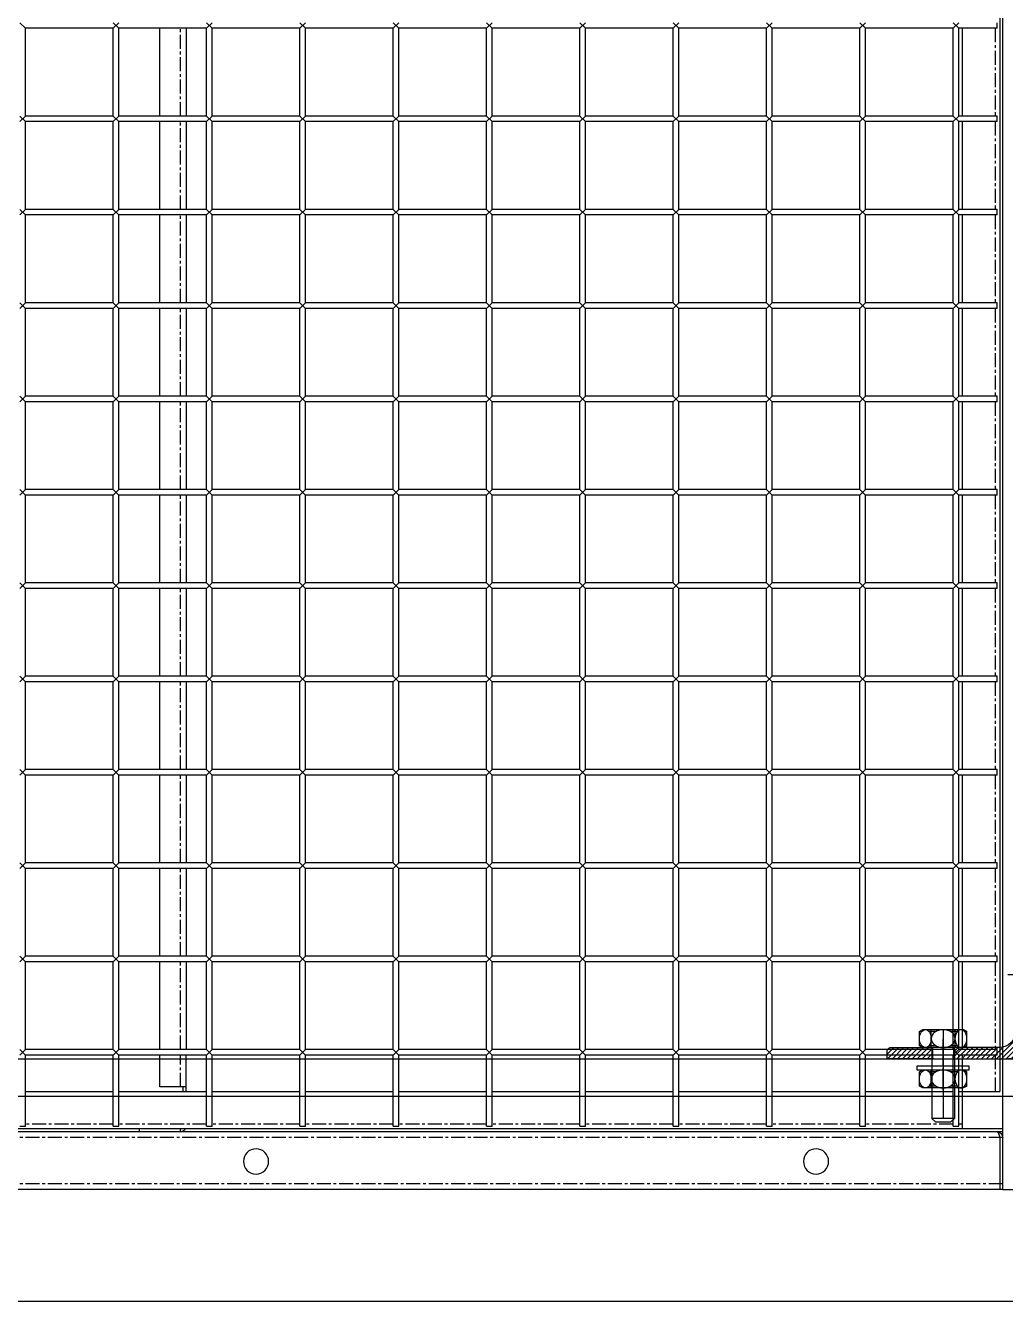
# Model space of a CAD drawing. Header units: millimetres. Extents: x -198529 to 244266, y -64 to 158464.
# Drawn here: x -167732 to -167207, y 106840 to 107524 of the extents above; entities that cross this region are included whole.
import ezdxf

# ---------------------------------------------------------------- set-up
doc = ezdxf.new("R2010")
doc.units = ezdxf.units.MM
doc.linetypes.add('CENTER', pattern=[12, 7.5, -1.5, 1.5, -1.5])
for name, color, linetype in [('0-DCC', 30, 'Continuous'), ('0-DCC-STRUC', 180, 'Continuous'), ('ANGEL STEEL_75x75x3.0', 22, 'Continuous'), ('BOLTS', 3, 'Continuous')]:
    doc.layers.add(name, color=color, linetype=linetype)
pattern_1 = [(45, (70645.0448, 93964.8255), (-1.325825215, 1.325825215), [])]

# ---------------------------------------------------------------- blocks, each defined once
blk = doc.blocks.new('DCC2850x1800(右)')
at = {"color": 0, "linetype": 'Continuous'}
for p, q in [((62966, -74478.48), (62966, -72678.48)), ((62967.5, -72730.88), (62967.5, -74426.08)), ((62969, -73856.48), (62969, -73853.48)), ((62992.5, -73853.48), (62989.5, -73856.48)), ((62992.5, -73856.48), (62989.5, -73853.48)), ((63042.5, -73853.48), (63039.5, -73856.48)), ((63042.5, -73856.48), (63039.5, -73853.48)), ((63092.5, -73853.48), (63089.5, -73856.48)), ((63092.5, -73856.48), (63089.5, -73853.48)), ((63142.5, -73853.48), (63139.5, -73856.48)), ((63142.5, -73856.48), (63139.5, -73853.48)), ((63192.5, -73853.48), (63189.5, -73856.48)), ((63192.5, -73856.48), (63189.5, -73853.48)), ((63242.5, -73853.48), (63239.5, -73856.48)), ((63242.5, -73856.48), (63239.5, -73853.48)), ((63292.5, -73853.48), (63289.5, -73856.48)), ((63292.5, -73856.48), (63289.5, -73853.48)), ((63342.5, -73853.48), (63339.5, -73856.48)), ((63342.5, -73856.48), (63339.5, -73853.48)), ((63392.5, -73853.48), (63389.5, -73856.48)), ((63392.5, -73856.48), (63389.5, -73853.48)), ((63442.5, -73853.48), (63439.5, -73856.48)), ((63442.5, -73856.48), (63439.5, -73853.48)), ((63492.5, -73853.48), (63489.5, -73856.48)), ((62969, -73856.48), (62989.5, -73856.48)), ((62987.5, -73903.48), (62987.5, -73856.48)), ((62989.5, -73903.48), (62989.5, -73856.48)), ((62992.5, -73903.48), (62992.5, -73856.48)), ((62992.5, -73856.48), (63039.5, -73856.48)), ((63039.5, -73903.48), (63039.5, -73856.48)), ((63042.5, -73856.48), (63089.5, -73856.48)), ((63042.5, -73903.48), (63042.5, -73856.48)), ((63089.5, -73903.48), (63089.5, -73856.48)), ((63092.5, -73856.48), (63139.5, -73856.48)), ((63092.5, -73903.48), (63092.5, -73856.48)), ((63139.5, -73903.48), (63139.5, -73856.48)), ((63142.5, -73856.48), (63189.5, -73856.48)), ((63142.5, -73903.48), (63142.5, -73856.48)), ((63189.5, -73903.48), (63189.5, -73856.48)), ((63192.5, -73856.48), (63239.5, -73856.48)), ((63192.5, -73903.48), (63192.5, -73856.48)), ((63239.5, -73903.48), (63239.5, -73856.48)), ((63242.5, -73856.48), (63289.5, -73856.48)), ((63242.5, -73903.48), (63242.5, -73856.48)), ((63289.5, -73903.48), (63289.5, -73856.48)), ((63292.5, -73856.48), (63339.5, -73856.48)), ((63292.5, -73903.48), (63292.5, -73856.48)), ((63339.5, -73903.48), (63339.5, -73856.48)), ((63342.5, -73856.48), (63389.5, -73856.48)), ((63342.5, -73903.48), (63342.5, -73856.48)), ((63389.5, -73903.48), (63389.5, -73856.48)), ((63392.5, -73856.48), (63439.5, -73856.48)), ((63392.5, -73903.48), (63392.5, -73856.48)), ((63403.5, -73856.48), (63403.5, -73903.48)), ((63417.5, -73903.48), (63417.5, -73856.48)), ((63439.5, -73903.48), (63439.5, -73856.48)), ((63442.5, -73856.48), (63489.5, -73856.48)), ((63442.5, -73903.48), (63442.5, -73856.48)), ((63489.5, -73903.48), (63489.5, -73856.48)), ((62969, -73903.48), (62989.5, -73903.48)), ((62969, -73906.48), (62969, -73903.48)), ((62969, -73906.48), (62989.5, -73906.48)), ((62987.5, -73953.48), (62987.5, -73906.48)), ((62992.5, -73903.48), (62989.5, -73906.48)), ((62992.5, -73906.48), (62989.5, -73903.48)), ((62989.5, -73953.48), (62989.5, -73906.48)), ((62992.5, -73903.48), (63039.5, -73903.48)), ((62992.5, -73953.48), (62992.5, -73906.48)), ((62992.5, -73906.48), (63039.5, -73906.48)), ((63042.5, -73903.48), (63039.5, -73906.48)), ((63042.5, -73906.48), (63039.5, -73903.48)), ((63039.5, -73953.48), (63039.5, -73906.48)), ((63042.5, -73903.48), (63089.5, -73903.48)), ((63042.5, -73906.48), (63089.5, -73906.48)), ((63042.5, -73953.48), (63042.5, -73906.48)), ((63092.5, -73903.48), (63089.5, -73906.48)), ((63092.5, -73906.48), (63089.5, -73903.48)), ((63089.5, -73953.48), (63089.5, -73906.48)), ((63092.5, -73903.48), (63139.5, -73903.48)), ((63092.5, -73906.48), (63139.5, -73906.48)), ((63092.5, -73953.48), (63092.5, -73906.48)), ((63142.5, -73903.48), (63139.5, -73906.48)), ((63142.5, -73906.48), (63139.5, -73903.48)), ((63139.5, -73953.48), (63139.5, -73906.48)), ((63142.5, -73903.48), (63189.5, -73903.48)), ((63142.5, -73906.48), (63189.5, -73906.48)), ((63142.5, -73953.48), (63142.5, -73906.48)), ((63192.5, -73903.48), (63189.5, -73906.48)), ((63192.5, -73906.48), (63189.5, -73903.48)), ((63189.5, -73953.48), (63189.5, -73906.48)), ((63192.5, -73903.48), (63239.5, -73903.48)), ((63192.5, -73906.48), (63239.5, -73906.48)), ((63192.5, -73953.48), (63192.5, -73906.48)), ((63242.5, -73903.48), (63239.5, -73906.48)), ((63242.5, -73906.48), (63239.5, -73903.48)), ((63239.5, -73953.48), (63239.5, -73906.48)), ((63242.5, -73903.48), (63289.5, -73903.48)), ((63242.5, -73906.48), (63289.5, -73906.48)), ((63242.5, -73953.48), (63242.5, -73906.48)), ((63292.5, -73903.48), (63289.5, -73906.48)), ((63292.5, -73906.48), (63289.5, -73903.48)), ((63289.5, -73953.48), (63289.5, -73906.48)), ((63292.5, -73903.48), (63339.5, -73903.48)), ((63292.5, -73906.48), (63339.5, -73906.48)), ((63292.5, -73953.48), (63292.5, -73906.48)), ((63342.5, -73903.48), (63339.5, -73906.48)), ((63342.5, -73906.48), (63339.5, -73903.48)), ((63339.5, -73953.48), (63339.5, -73906.48)), ((63342.5, -73903.48), (63389.5, -73903.48)), ((63342.5, -73906.48), (63389.5, -73906.48)), ((63342.5, -73953.48), (63342.5, -73906.48)), ((63392.5, -73903.48), (63389.5, -73906.48)), ((63392.5, -73906.48), (63389.5, -73903.48)), ((63389.5, -73953.48), (63389.5, -73906.48)), ((63392.5, -73903.48), (63439.5, -73903.48)), ((63392.5, -73906.48), (63439.5, -73906.48)), ((63392.5, -73953.48), (63392.5, -73906.48)), ((63403.5, -73906.48), (63403.5, -73953.48)), ((63417.5, -73953.48), (63417.5, -73906.48)), ((63442.5, -73903.48), (63439.5, -73906.48)), ((63442.5, -73906.48), (63439.5, -73903.48)), ((63439.5, -73953.48), (63439.5, -73906.48)), ((63442.5, -73903.48), (63489.5, -73903.48)), ((63442.5, -73906.48), (63489.5, -73906.48)), ((63442.5, -73953.48), (63442.5, -73906.48)), ((63492.5, -73903.48), (63489.5, -73906.48)), ((63492.5, -73906.48), (63489.5, -73903.48)), ((63489.5, -73953.48), (63489.5, -73906.48)), ((62969, -73953.48), (62989.5, -73953.48)), ((62969, -73956.48), (62969, -73953.48)), ((62969, -73956.48), (62989.5, -73956.48)), ((62987.5, -74003.48), (62987.5, -73956.48)), ((62992.5, -73953.48), (62989.5, -73956.48)), ((62992.5, -73956.48), (62989.5, -73953.48)), ((62989.5, -74003.48), (62989.5, -73956.48)), ((62992.5, -73953.48), (63039.5, -73953.48)), ((62992.5, -74003.48), (62992.5, -73956.48)), ((62992.5, -73956.48), (63039.5, -73956.48)), ((63042.5, -73953.48), (63039.5, -73956.48)), ((63042.5, -73956.48), (63039.5, -73953.48)), ((63039.5, -74003.48), (63039.5, -73956.48)), ((63042.5, -73953.48), (63089.5, -73953.48)), ((63042.5, -73956.48), (63089.5, -73956.48)), ((63042.5, -74003.48), (63042.5, -73956.48)), ((63092.5, -73953.48), (63089.5, -73956.48)), ((63092.5, -73956.48), (63089.5, -73953.48)), ((63089.5, -74003.48), (63089.5, -73956.48)), ((63092.5, -73953.48), (63139.5, -73953.48)), ((63092.5, -73956.48), (63139.5, -73956.48)), ((63092.5, -74003.48), (63092.5, -73956.48)), ((63142.5, -73953.48), (63139.5, -73956.48)), ((63142.5, -73956.48), (63139.5, -73953.48)), ((63139.5, -74003.48), (63139.5, -73956.48)), ((63142.5, -73953.48), (63189.5, -73953.48)), ((63142.5, -73956.48), (63189.5, -73956.48)), ((63142.5, -74003.48), (63142.5, -73956.48)), ((63192.5, -73953.48), (63189.5, -73956.48)), ((63192.5, -73956.48), (63189.5, -73953.48)), ((63189.5, -74003.48), (63189.5, -73956.48)), ((63192.5, -73953.48), (63239.5, -73953.48)), ((63192.5, -73956.48), (63239.5, -73956.48)), ((63192.5, -74003.48), (63192.5, -73956.48)), ((63242.5, -73953.48), (63239.5, -73956.48)), ((63242.5, -73956.48), (63239.5, -73953.48)), ((63239.5, -74003.48), (63239.5, -73956.48)), ((63242.5, -73953.48), (63289.5, -73953.48)), ((63242.5, -73956.48), (63289.5, -73956.48)), ((63242.5, -74003.48), (63242.5, -73956.48)), ((63292.5, -73953.48), (63289.5, -73956.48)), ((63292.5, -73956.48), (63289.5, -73953.48)), ((63289.5, -74003.48), (63289.5, -73956.48)), ((63292.5, -73953.48), (63339.5, -73953.48)), ((63292.5, -73956.48), (63339.5, -73956.48)), ((63292.5, -74003.48), (63292.5, -73956.48)), ((63342.5, -73953.48), (63339.5, -73956.48)), ((63342.5, -73956.48), (63339.5, -73953.48)), ((63339.5, -74003.48), (63339.5, -73956.48)), ((63342.5, -73953.48), (63389.5, -73953.48)), ((63342.5, -73956.48), (63389.5, -73956.48)), ((63342.5, -74003.48), (63342.5, -73956.48)), ((63392.5, -73953.48), (63389.5, -73956.48)), ((63392.5, -73956.48), (63389.5, -73953.48)), ((63389.5, -74003.48), (63389.5, -73956.48)), ((63392.5, -73953.48), (63439.5, -73953.48)), ((63392.5, -73956.48), (63439.5, -73956.48)), ((63392.5, -74003.48), (63392.5, -73956.48)), ((63403.5, -73956.48), (63403.5, -74003.48)), ((63417.5, -74003.48), (63417.5, -73956.48)), ((63442.5, -73953.48), (63439.5, -73956.48)), ((63442.5, -73956.48), (63439.5, -73953.48)), ((63439.5, -74003.48), (63439.5, -73956.48)), ((63442.5, -73953.48), (63489.5, -73953.48)), ((63442.5, -73956.48), (63489.5, -73956.48)), ((63442.5, -74003.48), (63442.5, -73956.48)), ((63492.5, -73953.48), (63489.5, -73956.48)), ((63492.5, -73956.48), (63489.5, -73953.48)), ((63489.5, -74003.48), (63489.5, -73956.48)), ((62969, -74003.48), (62989.5, -74003.48)), ((62969, -74006.48), (62969, -74003.48)), ((62992.5, -74003.48), (62989.5, -74006.48)), ((62992.5, -74006.48), (62989.5, -74003.48)), ((62992.5, -74003.48), (63039.5, -74003.48)), ((63042.5, -74003.48), (63039.5, -74006.48)), ((63042.5, -74006.48), (63039.5, -74003.48)), ((63042.5, -74003.48), (63089.5, -74003.48)), ((63092.5, -74003.48), (63089.5, -74006.48)), ((63092.5, -74006.48), (63089.5, -74003.48)), ((63092.5, -74003.48), (63139.5, -74003.48)), ((63142.5, -74003.48), (63139.5, -74006.48)), ((63142.5, -74006.48), (63139.5, -74003.48)), ((63142.5, -74003.48), (63189.5, -74003.48)), ((63192.5, -74003.48), (63189.5, -74006.48)), ((63192.5, -74006.48), (63189.5, -74003.48)), ((63192.5, -74003.48), (63239.5, -74003.48)), ((63242.5, -74003.48), (63239.5, -74006.48)), ((63242.5, -74006.48), (63239.5, -74003.48)), ((63242.5, -74003.48), (63289.5, -74003.48)), ((63292.5, -74003.48), (63289.5, -74006.48)), ((63292.5, -74006.48), (63289.5, -74003.48)), ((63292.5, -74003.48), (63339.5, -74003.48)), ((63342.5, -74003.48), (63339.5, -74006.48)), ((63342.5, -74006.48), (63339.5, -74003.48)), ((63342.5, -74003.48), (63389.5, -74003.48)), ((63392.5, -74003.48), (63389.5, -74006.48)), ((63392.5, -74006.48), (63389.5, -74003.48)), ((63392.5, -74003.48), (63439.5, -74003.48)), ((63442.5, -74003.48), (63439.5, -74006.48)), ((63442.5, -74006.48), (63439.5, -74003.48)), ((63442.5, -74003.48), (63489.5, -74003.48)), ((63492.5, -74003.48), (63489.5, -74006.48)), ((63492.5, -74006.48), (63489.5, -74003.48)), ((62969, -74006.48), (62989.5, -74006.48)), ((62987.5, -74053.48), (62987.5, -74006.48)), ((62989.5, -74053.48), (62989.5, -74006.48)), ((62992.5, -74053.48), (62992.5, -74006.48)), ((62992.5, -74006.48), (63039.5, -74006.48)), ((63039.5, -74053.48), (63039.5, -74006.48)), ((63042.5, -74006.48), (63089.5, -74006.48)), ((63042.5, -74053.48), (63042.5, -74006.48)), ((63089.5, -74053.48), (63089.5, -74006.48)), ((63092.5, -74006.48), (63139.5, -74006.48)), ((63092.5, -74053.48), (63092.5, -74006.48)), ((63139.5, -74053.48), (63139.5, -74006.48)), ((63142.5, -74006.48), (63189.5, -74006.48)), ((63142.5, -74053.48), (63142.5, -74006.48)), ((63189.5, -74053.48), (63189.5, -74006.48)), ((63192.5, -74006.48), (63239.5, -74006.48)), ((63192.5, -74053.48), (63192.5, -74006.48)), ((63239.5, -74053.48), (63239.5, -74006.48)), ((63242.5, -74006.48), (63289.5, -74006.48)), ((63242.5, -74053.48), (63242.5, -74006.48)), ((63289.5, -74053.48), (63289.5, -74006.48)), ((63292.5, -74006.48), (63339.5, -74006.48)), ((63292.5, -74053.48), (63292.5, -74006.48)), ((63339.5, -74053.48), (63339.5, -74006.48)), ((63342.5, -74006.48), (63389.5, -74006.48)), ((63342.5, -74053.48), (63342.5, -74006.48)), ((63389.5, -74053.48), (63389.5, -74006.48)), ((63392.5, -74006.48), (63439.5, -74006.48)), ((63392.5, -74053.48), (63392.5, -74006.48)), ((63403.5, -74006.48), (63403.5, -74053.48)), ((63417.5, -74053.48), (63417.5, -74006.48)), ((63439.5, -74053.48), (63439.5, -74006.48)), ((63442.5, -74006.48), (63489.5, -74006.48)), ((63442.5, -74053.48), (63442.5, -74006.48)), ((63489.5, -74053.48), (63489.5, -74006.48)), ((62969, -74053.48), (62989.5, -74053.48)), ((62969, -74056.48), (62969, -74053.48)), ((62969, -74056.48), (62989.5, -74056.48)), ((62987.5, -74103.48), (62987.5, -74056.48)), ((62992.5, -74053.48), (62989.5, -74056.48)), ((62992.5, -74056.48), (62989.5, -74053.48)), ((62989.5, -74103.48), (62989.5, -74056.48)), ((62992.5, -74053.48), (63039.5, -74053.48)), ((62992.5, -74103.48), (62992.5, -74056.48)), ((62992.5, -74056.48), (63039.5, -74056.48)), ((63042.5, -74053.48), (63039.5, -74056.48)), ((63042.5, -74056.48), (63039.5, -74053.48)), ((63039.5, -74103.48), (63039.5, -74056.48)), ((63042.5, -74053.48), (63089.5, -74053.48)), ((63042.5, -74056.48), (63089.5, -74056.48)), ((63042.5, -74103.48), (63042.5, -74056.48)), ((63092.5, -74053.48), (63089.5, -74056.48)), ((63092.5, -74056.48), (63089.5, -74053.48)), ((63089.5, -74103.48), (63089.5, -74056.48)), ((63092.5, -74053.48), (63139.5, -74053.48)), ((63092.5, -74056.48), (63139.5, -74056.48)), ((63092.5, -74103.48), (63092.5, -74056.48)), ((63142.5, -74053.48), (63139.5, -74056.48)), ((63142.5, -74056.48), (63139.5, -74053.48)), ((63139.5, -74103.48), (63139.5, -74056.48)), ((63142.5, -74053.48), (63189.5, -74053.48)), ((63142.5, -74056.48), (63189.5, -74056.48)), ((63142.5, -74103.48), (63142.5, -74056.48)), ((63192.5, -74053.48), (63189.5, -74056.48)), ((63192.5, -74056.48), (63189.5, -74053.48)), ((63189.5, -74103.48), (63189.5, -74056.48)), ((63192.5, -74053.48), (63239.5, -74053.48)), ((63192.5, -74056.48), (63239.5, -74056.48)), ((63192.5, -74103.48), (63192.5, -74056.48)), ((63242.5, -74053.48), (63239.5, -74056.48)), ((63242.5, -74056.48), (63239.5, -74053.48)), ((63239.5, -74103.48), (63239.5, -74056.48)), ((63242.5, -74053.48), (63289.5, -74053.48)), ((63242.5, -74056.48), (63289.5, -74056.48)), ((63242.5, -74103.48), (63242.5, -74056.48)), ((63292.5, -74053.48), (63289.5, -74056.48)), ((63292.5, -74056.48), (63289.5, -74053.48)), ((63289.5, -74103.48), (63289.5, -74056.48)), ((63292.5, -74053.48), (63339.5, -74053.48)), ((63292.5, -74056.48), (63339.5, -74056.48)), ((63292.5, -74103.48), (63292.5, -74056.48)), ((63342.5, -74053.48), (63339.5, -74056.48)), ((63342.5, -74056.48), (63339.5, -74053.48)), ((63339.5, -74103.48), (63339.5, -74056.48)), ((63342.5, -74053.48), (63389.5, -74053.48)), ((63342.5, -74056.48), (63389.5, -74056.48)), ((63342.5, -74103.48), (63342.5, -74056.48)), ((63392.5, -74053.48), (63389.5, -74056.48)), ((63392.5, -74056.48), (63389.5, -74053.48)), ((63389.5, -74103.48), (63389.5, -74056.48)), ((63392.5, -74053.48), (63439.5, -74053.48)), ((63392.5, -74056.48), (63439.5, -74056.48)), ((63392.5, -74103.48), (63392.5, -74056.48)), ((63403.5, -74056.48), (63403.5, -74103.48)), ((63417.5, -74103.48), (63417.5, -74056.48)), ((63442.5, -74053.48), (63439.5, -74056.48)), ((63442.5, -74056.48), (63439.5, -74053.48)), ((63439.5, -74103.48), (63439.5, -74056.48)), ((63442.5, -74053.48), (63489.5, -74053.48)), ((63442.5, -74056.48), (63489.5, -74056.48)), ((63442.5, -74103.48), (63442.5, -74056.48)), ((63492.5, -74053.48), (63489.5, -74056.48)), ((63492.5, -74056.48), (63489.5, -74053.48)), ((63489.5, -74103.48), (63489.5, -74056.48)), ((62969, -74103.48), (62989.5, -74103.48)), ((62969, -74106.48), (62969, -74103.48)), ((62969, -74106.48), (62989.5, -74106.48)), ((62987.5, -74153.48), (62987.5, -74106.48)), ((62992.5, -74103.48), (62989.5, -74106.48)), ((62992.5, -74106.48), (62989.5, -74103.48)), ((62989.5, -74153.48), (62989.5, -74106.48)), ((62992.5, -74103.48), (63039.5, -74103.48)), ((62992.5, -74153.48), (62992.5, -74106.48)), ((62992.5, -74106.48), (63039.5, -74106.48)), ((63042.5, -74103.48), (63039.5, -74106.48)), ((63042.5, -74106.48), (63039.5, -74103.48)), ((63039.5, -74153.48), (63039.5, -74106.48)), ((63042.5, -74103.48), (63089.5, -74103.48)), ((63042.5, -74106.48), (63089.5, -74106.48)), ((63042.5, -74153.48), (63042.5, -74106.48)), ((63092.5, -74103.48), (63089.5, -74106.48)), ((63092.5, -74106.48), (63089.5, -74103.48)), ((63089.5, -74153.48), (63089.5, -74106.48)), ((63092.5, -74103.48), (63139.5, -74103.48)), ((63092.5, -74106.48), (63139.5, -74106.48)), ((63092.5, -74153.48), (63092.5, -74106.48)), ((63142.5, -74103.48), (63139.5, -74106.48)), ((63142.5, -74106.48), (63139.5, -74103.48)), ((63139.5, -74153.48), (63139.5, -74106.48)), ((63142.5, -74103.48), (63189.5, -74103.48)), ((63142.5, -74106.48), (63189.5, -74106.48)), ((63142.5, -74153.48), (63142.5, -74106.48)), ((63192.5, -74103.48), (63189.5, -74106.48)), ((63192.5, -74106.48), (63189.5, -74103.48)), ((63189.5, -74153.48), (63189.5, -74106.48)), ((63192.5, -74103.48), (63239.5, -74103.48)), ((63192.5, -74106.48), (63239.5, -74106.48)), ((63192.5, -74153.48), (63192.5, -74106.48)), ((63242.5, -74103.48), (63239.5, -74106.48)), ((63242.5, -74106.48), (63239.5, -74103.48)), ((63239.5, -74153.48), (63239.5, -74106.48)), ((63242.5, -74103.48), (63289.5, -74103.48)), ((63242.5, -74106.48), (63289.5, -74106.48)), ((63242.5, -74153.48), (63242.5, -74106.48)), ((63292.5, -74103.48), (63289.5, -74106.48)), ((63292.5, -74106.48), (63289.5, -74103.48)), ((63289.5, -74153.48), (63289.5, -74106.48)), ((63292.5, -74103.48), (63339.5, -74103.48)), ((63292.5, -74106.48), (63339.5, -74106.48)), ((63292.5, -74153.48), (63292.5, -74106.48)), ((63342.5, -74103.48), (63339.5, -74106.48)), ((63342.5, -74106.48), (63339.5, -74103.48)), ((63339.5, -74153.48), (63339.5, -74106.48)), ((63342.5, -74103.48), (63389.5, -74103.48)), ((63342.5, -74106.48), (63389.5, -74106.48)), ((63342.5, -74153.48), (63342.5, -74106.48)), ((63392.5, -74103.48), (63389.5, -74106.48)), ((63392.5, -74106.48), (63389.5, -74103.48)), ((63389.5, -74153.48), (63389.5, -74106.48)), ((63392.5, -74103.48), (63439.5, -74103.48)), ((63392.5, -74106.48), (63439.5, -74106.48)), ((63392.5, -74153.48), (63392.5, -74106.48)), ((63403.5, -74106.48), (63403.5, -74153.48)), ((63417.5, -74153.48), (63417.5, -74106.48)), ((63442.5, -74103.48), (63439.5, -74106.48)), ((63442.5, -74106.48), (63439.5, -74103.48)), ((63439.5, -74153.48), (63439.5, -74106.48)), ((63442.5, -74103.48), (63489.5, -74103.48)), ((63442.5, -74106.48), (63489.5, -74106.48)), ((63442.5, -74153.48), (63442.5, -74106.48)), ((63492.5, -74103.48), (63489.5, -74106.48)), ((63492.5, -74106.48), (63489.5, -74103.48)), ((63489.5, -74153.48), (63489.5, -74106.48)), ((62969, -74153.48), (62989.5, -74153.48)), ((62969, -74156.48), (62969, -74153.48)), ((62992.5, -74153.48), (62989.5, -74156.48)), ((62992.5, -74156.48), (62989.5, -74153.48)), ((62992.5, -74153.48), (63039.5, -74153.48)), ((63042.5, -74153.48), (63039.5, -74156.48)), ((63042.5, -74156.48), (63039.5, -74153.48)), ((63042.5, -74153.48), (63089.5, -74153.48)), ((63092.5, -74153.48), (63089.5, -74156.48)), ((63092.5, -74156.48), (63089.5, -74153.48)), ((63092.5, -74153.48), (63139.5, -74153.48)), ((63142.5, -74153.48), (63139.5, -74156.48)), ((63142.5, -74156.48), (63139.5, -74153.48)), ((63142.5, -74153.48), (63189.5, -74153.48)), ((63192.5, -74153.48), (63189.5, -74156.48)), ((63192.5, -74156.48), (63189.5, -74153.48)), ((63192.5, -74153.48), (63239.5, -74153.48)), ((63242.5, -74153.48), (63239.5, -74156.48)), ((63242.5, -74156.48), (63239.5, -74153.48)), ((63242.5, -74153.48), (63289.5, -74153.48)), ((63292.5, -74153.48), (63289.5, -74156.48)), ((63292.5, -74156.48), (63289.5, -74153.48)), ((63292.5, -74153.48), (63339.5, -74153.48)), ((63342.5, -74153.48), (63339.5, -74156.48)), ((63342.5, -74156.48), (63339.5, -74153.48)), ((63342.5, -74153.48), (63389.5, -74153.48)), ((63392.5, -74153.48), (63389.5, -74156.48)), ((63392.5, -74156.48), (63389.5, -74153.48)), ((63392.5, -74153.48), (63439.5, -74153.48)), ((63442.5, -74153.48), (63439.5, -74156.48)), ((63442.5, -74156.48), (63439.5, -74153.48)), ((63442.5, -74153.48), (63489.5, -74153.48)), ((63492.5, -74153.48), (63489.5, -74156.48)), ((63492.5, -74156.48), (63489.5, -74153.48)), ((62969, -74156.48), (62989.5, -74156.48)), ((62987.5, -74203.48), (62987.5, -74156.48)), ((62989.5, -74203.48), (62989.5, -74156.48)), ((62992.5, -74203.48), (62992.5, -74156.48)), ((62992.5, -74156.48), (63039.5, -74156.48)), ((63039.5, -74203.48), (63039.5, -74156.48)), ((63042.5, -74156.48), (63089.5, -74156.48)), ((63042.5, -74203.48), (63042.5, -74156.48)), ((63089.5, -74203.48), (63089.5, -74156.48)), ((63092.5, -74156.48), (63139.5, -74156.48)), ((63092.5, -74203.48), (63092.5, -74156.48)), ((63139.5, -74203.48), (63139.5, -74156.48)), ((63142.5, -74156.48), (63189.5, -74156.48)), ((63142.5, -74203.48), (63142.5, -74156.48)), ((63189.5, -74203.48), (63189.5, -74156.48)), ((63192.5, -74156.48), (63239.5, -74156.48)), ((63192.5, -74203.48), (63192.5, -74156.48)), ((63239.5, -74203.48), (63239.5, -74156.48)), ((63242.5, -74156.48), (63289.5, -74156.48)), ((63242.5, -74203.48), (63242.5, -74156.48)), ((63289.5, -74203.48), (63289.5, -74156.48)), ((63292.5, -74156.48), (63339.5, -74156.48)), ((63292.5, -74203.48), (63292.5, -74156.48)), ((63339.5, -74203.48), (63339.5, -74156.48)), ((63342.5, -74156.48), (63389.5, -74156.48)), ((63342.5, -74203.48), (63342.5, -74156.48)), ((63389.5, -74203.48), (63389.5, -74156.48)), ((63392.5, -74156.48), (63439.5, -74156.48)), ((63392.5, -74203.48), (63392.5, -74156.48)), ((63403.5, -74156.48), (63403.5, -74203.48)), ((63417.5, -74203.48), (63417.5, -74156.48)), ((63439.5, -74203.48), (63439.5, -74156.48)), ((63442.5, -74156.48), (63489.5, -74156.48)), ((63442.5, -74203.48), (63442.5, -74156.48)), ((63489.5, -74203.48), (63489.5, -74156.48)), ((62969, -74203.48), (62989.5, -74203.48)), ((62969, -74206.48), (62969, -74203.48)), ((62969, -74206.48), (62989.5, -74206.48)), ((62987.5, -74253.48), (62987.5, -74206.48)), ((62992.5, -74203.48), (62989.5, -74206.48)), ((62992.5, -74206.48), (62989.5, -74203.48)), ((62989.5, -74253.48), (62989.5, -74206.48)), ((62992.5, -74203.48), (63039.5, -74203.48)), ((62992.5, -74253.48), (62992.5, -74206.48)), ((62992.5, -74206.48), (63039.5, -74206.48)), ((63042.5, -74203.48), (63039.5, -74206.48)), ((63042.5, -74206.48), (63039.5, -74203.48)), ((63039.5, -74253.48), (63039.5, -74206.48)), ((63042.5, -74203.48), (63089.5, -74203.48)), ((63042.5, -74206.48), (63089.5, -74206.48)), ((63042.5, -74253.48), (63042.5, -74206.48)), ((63092.5, -74203.48), (63089.5, -74206.48)), ((63092.5, -74206.48), (63089.5, -74203.48)), ((63089.5, -74253.48), (63089.5, -74206.48)), ((63092.5, -74203.48), (63139.5, -74203.48)), ((63092.5, -74206.48), (63139.5, -74206.48)), ((63092.5, -74253.48), (63092.5, -74206.48)), ((63142.5, -74203.48), (63139.5, -74206.48)), ((63142.5, -74206.48), (63139.5, -74203.48)), ((63139.5, -74253.48), (63139.5, -74206.48)), ((63142.5, -74203.48), (63189.5, -74203.48)), ((63142.5, -74206.48), (63189.5, -74206.48)), ((63142.5, -74253.48), (63142.5, -74206.48)), ((63192.5, -74203.48), (63189.5, -74206.48)), ((63192.5, -74206.48), (63189.5, -74203.48)), ((63189.5, -74253.48), (63189.5, -74206.48)), ((63192.5, -74203.48), (63239.5, -74203.48)), ((63192.5, -74206.48), (63239.5, -74206.48)), ((63192.5, -74253.48), (63192.5, -74206.48)), ((63242.5, -74203.48), (63239.5, -74206.48)), ((63242.5, -74206.48), (63239.5, -74203.48)), ((63239.5, -74253.48), (63239.5, -74206.48)), ((63242.5, -74203.48), (63289.5, -74203.48)), ((63242.5, -74206.48), (63289.5, -74206.48)), ((63242.5, -74253.48), (63242.5, -74206.48)), ((63292.5, -74203.48), (63289.5, -74206.48)), ((63292.5, -74206.48), (63289.5, -74203.48)), ((63289.5, -74253.48), (63289.5, -74206.48)), ((63292.5, -74203.48), (63339.5, -74203.48)), ((63292.5, -74206.48), (63339.5, -74206.48)), ((63292.5, -74253.48), (63292.5, -74206.48)), ((63342.5, -74203.48), (63339.5, -74206.48)), ((63342.5, -74206.48), (63339.5, -74203.48)), ((63339.5, -74253.48), (63339.5, -74206.48)), ((63342.5, -74203.48), (63389.5, -74203.48)), ((63342.5, -74206.48), (63389.5, -74206.48)), ((63342.5, -74253.48), (63342.5, -74206.48)), ((63392.5, -74203.48), (63389.5, -74206.48)), ((63392.5, -74206.48), (63389.5, -74203.48)), ((63389.5, -74253.48), (63389.5, -74206.48)), ((63392.5, -74203.48), (63439.5, -74203.48)), ((63392.5, -74206.48), (63439.5, -74206.48)), ((63392.5, -74253.48), (63392.5, -74206.48)), ((63403.5, -74206.48), (63403.5, -74253.48)), ((63417.5, -74253.48), (63417.5, -74206.48)), ((63442.5, -74203.48), (63439.5, -74206.48)), ((63442.5, -74206.48), (63439.5, -74203.48)), ((63439.5, -74253.48), (63439.5, -74206.48)), ((63442.5, -74203.48), (63489.5, -74203.48)), ((63442.5, -74206.48), (63489.5, -74206.48)), ((63442.5, -74253.48), (63442.5, -74206.48)), ((63492.5, -74203.48), (63489.5, -74206.48)), ((63492.5, -74206.48), (63489.5, -74203.48)), ((63489.5, -74253.48), (63489.5, -74206.48)), ((62969, -74253.48), (62989.5, -74253.48)), ((62969, -74256.48), (62969, -74253.48)), ((62969, -74256.48), (62989.5, -74256.48)), ((62987.5, -74303.48), (62987.5, -74256.48)), ((62992.5, -74253.48), (62989.5, -74256.48)), ((62992.5, -74256.48), (62989.5, -74253.48)), ((62989.5, -74303.48), (62989.5, -74256.48)), ((62992.5, -74253.48), (63039.5, -74253.48)), ((62992.5, -74303.48), (62992.5, -74256.48)), ((62992.5, -74256.48), (63039.5, -74256.48)), ((63042.5, -74253.48), (63039.5, -74256.48)), ((63042.5, -74256.48), (63039.5, -74253.48)), ((63039.5, -74303.48), (63039.5, -74256.48)), ((63042.5, -74253.48), (63089.5, -74253.48)), ((63042.5, -74256.48), (63089.5, -74256.48)), ((63042.5, -74303.48), (63042.5, -74256.48)), ((63092.5, -74253.48), (63089.5, -74256.48)), ((63092.5, -74256.48), (63089.5, -74253.48)), ((63089.5, -74303.48), (63089.5, -74256.48)), ((63092.5, -74253.48), (63139.5, -74253.48)), ((63092.5, -74256.48), (63139.5, -74256.48)), ((63092.5, -74303.48), (63092.5, -74256.48)), ((63142.5, -74253.48), (63139.5, -74256.48)), ((63142.5, -74256.48), (63139.5, -74253.48)), ((63139.5, -74303.48), (63139.5, -74256.48)), ((63142.5, -74253.48), (63189.5, -74253.48)), ((63142.5, -74256.48), (63189.5, -74256.48)), ((63142.5, -74303.48), (63142.5, -74256.48)), ((63192.5, -74253.48), (63189.5, -74256.48)), ((63192.5, -74256.48), (63189.5, -74253.48)), ((63189.5, -74303.48), (63189.5, -74256.48)), ((63192.5, -74253.48), (63239.5, -74253.48)), ((63192.5, -74256.48), (63239.5, -74256.48)), ((63192.5, -74303.48), (63192.5, -74256.48)), ((63242.5, -74253.48), (63239.5, -74256.48)), ((63242.5, -74256.48), (63239.5, -74253.48)), ((63239.5, -74303.48), (63239.5, -74256.48)), ((63242.5, -74253.48), (63289.5, -74253.48)), ((63242.5, -74256.48), (63289.5, -74256.48)), ((63242.5, -74303.48), (63242.5, -74256.48)), ((63292.5, -74253.48), (63289.5, -74256.48)), ((63292.5, -74256.48), (63289.5, -74253.48)), ((63289.5, -74303.48), (63289.5, -74256.48)), ((63292.5, -74253.48), (63339.5, -74253.48)), ((63292.5, -74256.48), (63339.5, -74256.48)), ((63292.5, -74303.48), (63292.5, -74256.48)), ((63342.5, -74253.48), (63339.5, -74256.48)), ((63342.5, -74256.48), (63339.5, -74253.48)), ((63339.5, -74303.48), (63339.5, -74256.48)), ((63342.5, -74253.48), (63389.5, -74253.48)), ((63342.5, -74256.48), (63389.5, -74256.48)), ((63342.5, -74303.48), (63342.5, -74256.48)), ((63392.5, -74253.48), (63389.5, -74256.48)), ((63392.5, -74256.48), (63389.5, -74253.48)), ((63389.5, -74303.48), (63389.5, -74256.48)), ((63392.5, -74253.48), (63439.5, -74253.48)), ((63392.5, -74256.48), (63439.5, -74256.48)), ((63392.5, -74303.48), (63392.5, -74256.48)), ((63403.5, -74256.48), (63403.5, -74303.48)), ((63417.5, -74303.48), (63417.5, -74256.48)), ((63442.5, -74253.48), (63439.5, -74256.48)), ((63442.5, -74256.48), (63439.5, -74253.48)), ((63439.5, -74303.48), (63439.5, -74256.48)), ((63442.5, -74253.48), (63489.5, -74253.48)), ((63442.5, -74256.48), (63489.5, -74256.48)), ((63442.5, -74303.48), (63442.5, -74256.48)), ((63492.5, -74253.48), (63489.5, -74256.48)), ((63492.5, -74256.48), (63489.5, -74253.48)), ((63489.5, -74303.48), (63489.5, -74256.48)), ((62969, -74303.48), (62989.5, -74303.48)), ((62969, -74306.48), (62969, -74303.48)), ((62992.5, -74303.48), (62989.5, -74306.48)), ((62992.5, -74306.48), (62989.5, -74303.48)), ((62992.5, -74303.48), (63039.5, -74303.48)), ((63042.5, -74303.48), (63039.5, -74306.48)), ((63042.5, -74306.48), (63039.5, -74303.48)), ((63042.5, -74303.48), (63089.5, -74303.48)), ((63092.5, -74303.48), (63089.5, -74306.48)), ((63092.5, -74306.48), (63089.5, -74303.48)), ((63092.5, -74303.48), (63139.5, -74303.48)), ((63142.5, -74303.48), (63139.5, -74306.48)), ((63142.5, -74306.48), (63139.5, -74303.48)), ((63142.5, -74303.48), (63189.5, -74303.48)), ((63192.5, -74303.48), (63189.5, -74306.48)), ((63192.5, -74306.48), (63189.5, -74303.48)), ((63192.5, -74303.48), (63239.5, -74303.48)), ((63242.5, -74303.48), (63239.5, -74306.48)), ((63242.5, -74306.48), (63239.5, -74303.48)), ((63242.5, -74303.48), (63289.5, -74303.48)), ((63292.5, -74303.48), (63289.5, -74306.48)), ((63292.5, -74306.48), (63289.5, -74303.48)), ((63292.5, -74303.48), (63339.5, -74303.48)), ((63342.5, -74303.48), (63339.5, -74306.48)), ((63342.5, -74306.48), (63339.5, -74303.48)), ((63342.5, -74303.48), (63389.5, -74303.48)), ((63392.5, -74303.48), (63389.5, -74306.48)), ((63392.5, -74306.48), (63389.5, -74303.48)), ((63392.5, -74303.48), (63439.5, -74303.48)), ((63442.5, -74303.48), (63439.5, -74306.48)), ((63442.5, -74306.48), (63439.5, -74303.48)), ((63442.5, -74303.48), (63489.5, -74303.48)), ((63492.5, -74303.48), (63489.5, -74306.48)), ((63492.5, -74306.48), (63489.5, -74303.48)), ((62969, -74306.48), (62989.5, -74306.48)), ((62987.5, -74353.48), (62987.5, -74306.48)), ((62989.5, -74353.48), (62989.5, -74306.48)), ((62992.5, -74353.48), (62992.5, -74306.48)), ((62992.5, -74306.48), (63039.5, -74306.48)), ((63039.5, -74353.48), (63039.5, -74306.48)), ((63042.5, -74306.48), (63089.5, -74306.48)), ((63042.5, -74353.48), (63042.5, -74306.48)), ((63089.5, -74353.48), (63089.5, -74306.48)), ((63092.5, -74306.48), (63139.5, -74306.48)), ((63092.5, -74353.48), (63092.5, -74306.48)), ((63139.5, -74353.48), (63139.5, -74306.48)), ((63142.5, -74306.48), (63189.5, -74306.48)), ((63142.5, -74353.48), (63142.5, -74306.48)), ((63189.5, -74353.48), (63189.5, -74306.48)), ((63192.5, -74306.48), (63239.5, -74306.48)), ((63192.5, -74353.48), (63192.5, -74306.48)), ((63239.5, -74353.48), (63239.5, -74306.48)), ((63242.5, -74306.48), (63289.5, -74306.48)), ((63242.5, -74353.48), (63242.5, -74306.48)), ((63289.5, -74353.48), (63289.5, -74306.48)), ((63292.5, -74306.48), (63339.5, -74306.48)), ((63292.5, -74353.48), (63292.5, -74306.48)), ((63339.5, -74353.48), (63339.5, -74306.48)), ((63342.5, -74306.48), (63389.5, -74306.48)), ((63342.5, -74353.48), (63342.5, -74306.48)), ((63389.5, -74353.48), (63389.5, -74306.48)), ((63392.5, -74306.48), (63439.5, -74306.48)), ((63392.5, -74353.48), (63392.5, -74306.48)), ((63403.5, -74306.48), (63403.5, -74353.48)), ((63417.5, -74353.48), (63417.5, -74306.48)), ((63439.5, -74353.48), (63439.5, -74306.48)), ((63442.5, -74306.48), (63489.5, -74306.48)), ((63442.5, -74353.48), (63442.5, -74306.48)), ((63489.5, -74353.48), (63489.5, -74306.48)), ((62969, -74353.48), (62989.5, -74353.48)), ((62969, -74356.48), (62969, -74353.48)), ((62969, -74356.48), (62989.5, -74356.48)), ((62987.5, -74403.48), (62987.5, -74356.48)), ((62992.5, -74353.48), (62989.5, -74356.48)), ((62992.5, -74356.48), (62989.5, -74353.48)), ((62989.5, -74403.48), (62989.5, -74356.48)), ((62992.5, -74353.48), (63039.5, -74353.48)), ((62992.5, -74403.48), (62992.5, -74356.48)), ((62992.5, -74356.48), (63039.5, -74356.48)), ((63042.5, -74353.48), (63039.5, -74356.48)), ((63042.5, -74356.48), (63039.5, -74353.48)), ((63039.5, -74403.48), (63039.5, -74356.48)), ((63042.5, -74353.48), (63089.5, -74353.48)), ((63042.5, -74356.48), (63089.5, -74356.48)), ((63042.5, -74403.48), (63042.5, -74356.48)), ((63092.5, -74353.48), (63089.5, -74356.48)), ((63092.5, -74356.48), (63089.5, -74353.48)), ((63089.5, -74403.48), (63089.5, -74356.48)), ((63092.5, -74353.48), (63139.5, -74353.48)), ((63092.5, -74356.48), (63139.5, -74356.48)), ((63092.5, -74403.48), (63092.5, -74356.48)), ((63142.5, -74353.48), (63139.5, -74356.48)), ((63142.5, -74356.48), (63139.5, -74353.48)), ((63139.5, -74403.48), (63139.5, -74356.48)), ((63142.5, -74353.48), (63189.5, -74353.48)), ((63142.5, -74356.48), (63189.5, -74356.48)), ((63142.5, -74403.48), (63142.5, -74356.48)), ((63192.5, -74353.48), (63189.5, -74356.48)), ((63192.5, -74356.48), (63189.5, -74353.48)), ((63189.5, -74403.48), (63189.5, -74356.48)), ((63192.5, -74353.48), (63239.5, -74353.48)), ((63192.5, -74356.48), (63239.5, -74356.48)), ((63192.5, -74403.48), (63192.5, -74356.48)), ((63242.5, -74353.48), (63239.5, -74356.48)), ((63242.5, -74356.48), (63239.5, -74353.48)), ((63239.5, -74403.48), (63239.5, -74356.48)), ((63242.5, -74353.48), (63289.5, -74353.48)), ((63242.5, -74356.48), (63289.5, -74356.48)), ((63242.5, -74403.48), (63242.5, -74356.48)), ((63292.5, -74353.48), (63289.5, -74356.48)), ((63292.5, -74356.48), (63289.5, -74353.48)), ((63289.5, -74403.48), (63289.5, -74356.48)), ((63292.5, -74353.48), (63339.5, -74353.48)), ((63292.5, -74356.48), (63339.5, -74356.48)), ((63292.5, -74403.48), (63292.5, -74356.48)), ((63342.5, -74353.48), (63339.5, -74356.48)), ((63342.5, -74356.48), (63339.5, -74353.48)), ((63339.5, -74403.48), (63339.5, -74356.48)), ((63342.5, -74353.48), (63389.5, -74353.48)), ((63342.5, -74356.48), (63389.5, -74356.48)), ((63342.5, -74403.48), (63342.5, -74356.48)), ((63392.5, -74353.48), (63389.5, -74356.48)), ((63392.5, -74356.48), (63389.5, -74353.48)), ((63389.5, -74403.48), (63389.5, -74356.48)), ((63392.5, -74353.48), (63439.5, -74353.48)), ((63392.5, -74356.48), (63439.5, -74356.48)), ((63392.5, -74403.48), (63392.5, -74356.48)), ((63403.5, -74356.48), (63403.5, -74403.48)), ((63417.5, -74403.48), (63417.5, -74356.48)), ((63442.5, -74353.48), (63439.5, -74356.48)), ((63442.5, -74356.48), (63439.5, -74353.48)), ((63439.5, -74403.48), (63439.5, -74356.48)), ((63442.5, -74353.48), (63489.5, -74353.48)), ((63442.5, -74356.48), (63489.5, -74356.48)), ((63442.5, -74403.48), (63442.5, -74356.48)), ((63492.5, -74353.48), (63489.5, -74356.48)), ((63492.5, -74356.48), (63489.5, -74353.48)), ((63489.5, -74403.48), (63489.5, -74356.48)), ((62969, -74403.48), (62989.5, -74403.48)), ((62969, -74406.48), (62969, -74403.48)), ((62969, -74406.48), (62989.5, -74406.48)), ((62987.5, -74446.08), (62987.5, -74406.48)), ((62992.5, -74403.48), (62989.5, -74406.48)), ((62992.5, -74406.48), (62989.5, -74403.48)), ((62989.5, -74444.58), (62989.5, -74406.48)), ((62992.5, -74403.48), (63039.5, -74403.48)), ((62992.5, -74444.58), (62992.5, -74406.48)), ((62992.5, -74406.48), (63039.5, -74406.48)), ((63042.5, -74403.48), (63039.5, -74406.48)), ((63042.5, -74406.48), (63039.5, -74403.48)), ((63039.5, -74444.58), (63039.5, -74406.48)), ((63042.5, -74403.48), (63089.5, -74403.48)), ((63042.5, -74406.48), (63089.5, -74406.48)), ((63042.5, -74444.58), (63042.5, -74406.48)), ((63092.5, -74403.48), (63089.5, -74406.48)), ((63092.5, -74406.48), (63089.5, -74403.48)), ((63089.5, -74444.58), (63089.5, -74406.48)), ((63092.5, -74403.48), (63139.5, -74403.48)), ((63092.5, -74406.48), (63139.5, -74406.48)), ((63092.5, -74444.58), (63092.5, -74406.48)), ((63142.5, -74403.48), (63139.5, -74406.48)), ((63142.5, -74406.48), (63139.5, -74403.48)), ((63139.5, -74444.58), (63139.5, -74406.48)), ((63142.5, -74403.48), (63189.5, -74403.48)), ((63142.5, -74406.48), (63189.5, -74406.48)), ((63142.5, -74444.58), (63142.5, -74406.48)), ((63192.5, -74403.48), (63189.5, -74406.48)), ((63192.5, -74406.48), (63189.5, -74403.48)), ((63189.5, -74444.58), (63189.5, -74406.48)), ((63192.5, -74403.48), (63239.5, -74403.48)), ((63192.5, -74406.48), (63239.5, -74406.48)), ((63192.5, -74444.58), (63192.5, -74406.48)), ((63242.5, -74403.48), (63239.5, -74406.48)), ((63242.5, -74406.48), (63239.5, -74403.48)), ((63239.5, -74444.58), (63239.5, -74406.48)), ((63242.5, -74403.48), (63289.5, -74403.48)), ((63242.5, -74406.48), (63289.5, -74406.48)), ((63242.5, -74444.58), (63242.5, -74406.48)), ((63292.5, -74403.48), (63289.5, -74406.48)), ((63292.5, -74406.48), (63289.5, -74403.48)), ((63289.5, -74444.58), (63289.5, -74406.48)), ((63292.5, -74403.48), (63339.5, -74403.48)), ((63292.5, -74406.48), (63339.5, -74406.48)), ((63292.5, -74444.58), (63292.5, -74406.48)), ((63342.5, -74403.48), (63339.5, -74406.48)), ((63342.5, -74406.48), (63339.5, -74403.48)), ((63339.5, -74444.58), (63339.5, -74406.48)), ((63342.5, -74403.48), (63389.5, -74403.48)), ((63342.5, -74406.48), (63389.5, -74406.48)), ((63342.5, -74444.58), (63342.5, -74406.48)), ((63392.5, -74403.48), (63389.5, -74406.48)), ((63392.5, -74406.48), (63389.5, -74403.48)), ((63389.5, -74444.58), (63389.5, -74406.48)), ((63392.5, -74403.48), (63439.5, -74403.48)), ((63392.5, -74406.48), (63439.5, -74406.48)), ((63392.5, -74444.58), (63392.5, -74406.48)), ((63403.5, -74426.08), (63403.5, -74406.48)), ((63417.5, -74423.58), (63417.5, -74406.48)), ((63442.5, -74403.48), (63439.5, -74406.48)), ((63442.5, -74406.48), (63439.5, -74403.48)), ((63439.5, -74444.58), (63439.5, -74406.48)), ((63442.5, -74403.48), (63489.5, -74403.48)), ((63442.5, -74406.48), (63489.5, -74406.48)), ((63442.5, -74444.58), (63442.5, -74406.48)), ((63492.5, -74403.48), (63489.5, -74406.48)), ((63492.5, -74406.48), (63489.5, -74403.48)), ((63489.5, -74444.58), (63489.5, -74406.48)), ((62989.5, -74426.08), (62967.5, -74426.08)), ((63039.5, -74426.08), (62992.5, -74426.08)), ((63089.5, -74426.08), (63042.5, -74426.08)), ((63139.5, -74426.08), (63092.5, -74426.08)), ((63189.5, -74426.08), (63142.5, -74426.08)), ((63239.5, -74426.08), (63192.5, -74426.08)), ((63289.5, -74426.08), (63242.5, -74426.08)), ((63339.5, -74426.08), (63292.5, -74426.08)), ((63389.5, -74426.08), (63342.5, -74426.08)), ((63439.5, -74426.08), (63392.5, -74426.08)), ((63403.5, -74423.58), (63417.5, -74423.58)), ((63405, -74426.08), (63405, -74423.58)), ((63489.5, -74426.08), (63442.5, -74426.08)), ((62966, -74446.08), (65616, -74446.08)), ((62966, -74447.58), (65613, -74447.58)), ((62992.5, -74444.58), (62989.5, -74444.58)), ((63042.5, -74444.58), (63039.5, -74444.58)), ((63092.5, -74444.58), (63089.5, -74444.58)), ((63142.5, -74444.58), (63139.5, -74444.58)), ((63192.5, -74444.58), (63189.5, -74444.58)), ((63242.5, -74444.58), (63239.5, -74444.58)), ((63292.5, -74444.58), (63289.5, -74444.58)), ((63342.5, -74444.58), (63339.5, -74444.58)), ((63392.5, -74444.58), (63389.5, -74444.58)), ((63428.5, -74447.58), (63428.5, -74446.08)), ((63442.5, -74444.58), (63439.5, -74444.58)), ((63492.5, -74444.58), (63489.5, -74444.58)), ((62966, -74450.58), (62967.5, -74450.58)), ((62967.77, -74449.73), (62967.5, -74450.58)), ((62967.5, -74450.58), (62967.5, -74478.48)), ((62966, -74478.48), (62906, -74478.48)), ((62966, -74478.48), (62967.5, -74478.48)), ((62966, -74478.48), (65614.5, -74478.48))]:
    blk.add_line(p, q, dxfattribs=at)
at = {"color": 0, "linetype": 'CENTER'}
for p, q in [((62970, -73856.48), (62970, -73903.48)), ((63406.5, -73903.48), (63406.5, -73856.48)), ((62970, -73906.48), (62970, -73953.48)), ((63406.5, -73953.48), (63406.5, -73906.48)), ((62970, -73956.48), (62970, -74003.48)), ((63406.5, -74003.48), (63406.5, -73956.48)), ((62970, -74006.48), (62970, -74053.48)), ((63406.5, -74053.48), (63406.5, -74006.48)), ((62970, -74056.48), (62970, -74103.48)), ((63406.5, -74103.48), (63406.5, -74056.48)), ((62970, -74106.48), (62970, -74153.48)), ((63406.5, -74153.48), (63406.5, -74106.48)), ((62970, -74156.48), (62970, -74203.48)), ((63406.5, -74203.48), (63406.5, -74156.48)), ((62970, -74206.48), (62970, -74253.48)), ((63406.5, -74253.48), (63406.5, -74206.48)), ((62970, -74256.48), (62970, -74303.48)), ((63406.5, -74303.48), (63406.5, -74256.48)), ((62970, -74306.48), (62970, -74353.48)), ((63406.5, -74353.48), (63406.5, -74306.48)), ((62970, -74356.48), (62970, -74403.48)), ((63406.5, -74403.48), (63406.5, -74356.48)), ((62970, -74406.48), (62970, -74426.08)), ((63406.5, -74423.58), (63406.5, -74406.48)), ((62987.5, -74443.58), (62989.5, -74443.58)), ((62992.5, -74443.58), (63039.5, -74443.58)), ((63042.5, -74443.58), (63089.5, -74443.58)), ((63092.5, -74443.58), (63139.5, -74443.58)), ((63142.5, -74443.58), (63189.5, -74443.58)), ((63192.5, -74443.58), (63239.5, -74443.58)), ((63242.5, -74443.58), (63289.5, -74443.58)), ((63292.5, -74443.58), (63339.5, -74443.58)), ((63342.5, -74443.58), (63389.5, -74443.58)), ((63392.5, -74443.58), (63439.5, -74443.58)), ((63406.5, -74447.58), (63406.5, -74446.08)), ((63442.5, -74443.58), (63489.5, -74443.58)), ((62966, -74450.58), (65614.5, -74450.58)), ((62966, -74475.48), (65614.5, -74475.48))]:
    blk.add_line(p, q, dxfattribs=at)
at = {"color": 0, "linetype": 'Continuous'}
for centre in [(63066, -74463.48), (63066, -74463.48), (63366, -74463.48), (63366, -74463.48)]:
    blk.add_circle(centre, 6.75, dxfattribs=at)
for centre, start, end in [((62969, -74450.58), 90, 180), ((63406.5, -74444.58), 210, 270)]:
    blk.add_arc(centre, 3, start, end, dxfattribs=at)
for points, knots in [([(62969, -74447.58), (62968.79, -74447.58), (62968.33, -74448.17), (62968.14, -74448.7), (62968, -74449.08)], [0, 0, 0, 0, 0.347127, 1, 1, 1, 1]), ([(62968, -74449.08), (62967.96, -74449.18), (62967.88, -74449.4), (62967.81, -74449.62), (62967.77, -74449.73)], [0, 0, 0, 0, 0.488633, 1, 1, 1, 1])]:
    blk.add_open_spline(points, degree=3, knots=knots, dxfattribs=at)
blk = doc.blocks.new('A$C2DBF4B5B')
h = blk.add_hatch()
h.set_pattern_fill('ANSI31', color=256, scale=15, style=0)
h.set_pattern_definition(pattern_1)
edge = h.paths.add_edge_path()
edge.add_line((39.5, 75), (10, 75))
edge.add_arc((10, 65), 10, 90, 180)
edge.add_line((0, 65), (0, 35.5))
edge.add_line((0, 35.5), (6, 35.5))
edge.add_line((6, 35.5), (6, 60))
edge.add_arc((15, 60), 9, 90, 180, ccw=False)
edge.add_line((15, 69), (39.5, 69))
edge.add_line((39.5, 69), (39.5, 75))
h = blk.add_hatch()
h.set_pattern_fill('ANSI31', color=256, scale=15, style=0)
h.set_pattern_definition(pattern_1)
edge = h.paths.add_edge_path()
edge.add_line((50.5, 69), (50.5, 75))
edge.add_line((50.5, 75), (75, 75))
edge.add_line((75, 75), (75, 71))
edge.add_arc((73, 71), 2, -90, 0, ccw=False)
edge.add_line((73, 69), (50.5, 69))
h = blk.add_hatch()
h.set_pattern_fill('ANSI31', color=256, scale=15, style=0)
h.set_pattern_definition(pattern_1)
edge = h.paths.add_edge_path()
edge.add_line((0, 24.5), (6, 24.5))
edge.add_line((6, 24.5), (6, 2))
edge.add_arc((4, 2), 2, -90, 0, ccw=False)
edge.add_line((4, 0), (0, 0))
edge.add_line((0, 0), (0, 24.5))
at = {"color": 8}
for p, q in [((45, 78.55), (45, 64.69)), ((-3.55, 30), (10.31, 30))]:
    blk.add_line(p, q, dxfattribs=at)
for p, q in [((39.5, 75), (10, 75)), ((39.5, 69), (15, 69)), ((50.5, 75), (39.5, 75)), ((39.5, 75), (39.5, 69)), ((50.5, 69), (39.5, 69)), ((50.5, 69), (50.5, 75)), ((50.5, 75), (75, 75)), ((73, 69), (50.5, 69)), ((75, 75), (75, 71)), ((0, 35.5), (0, 65)), ((6, 60), (6, 35.5)), ((0, 24.5), (0, 35.5)), ((6, 35.5), (0, 35.5)), ((6, 35.5), (6, 24.5)), ((0, 24.5), (6, 24.5)), ((0, 24.5), (0, 0)), ((6, 2), (6, 24.5)), ((0, 0), (4, 0))]:
    blk.add_line(p, q)
for centre, radius, start, end in [((10, 65), 10, 90, 180), ((15, 60), 9, 90, 180), ((73, 71), 2, 270, 0), ((4, 2), 2, 270, 0)]:
    blk.add_arc(centre, radius, start, end)
blk = doc.blocks.new('A$C4EA80240')
for p, q in [((2.55, 9.68), (1.32, 9.68)), ((10.16, 9.68), (6.43, 9.68)), ((7.67, 1.08), (7.67, 10.68)), ((21.6, 9.68), (17.87, 9.68)), ((20.36, 1.08), (20.36, 10.68)), ((26.72, 2.08), (26.72, 9.68)), ((2.55, 2.08), (1.32, 2.08)), ((10.13, 2.08), (6.43, 2.08)), ((21.6, 2.08), (17.9, 2.08))]:
    blk.add_line(p, q)
at = {"color": 8}
blk.add_line((14.02, 0), (14.02, 11.74), dxfattribs=at)
blk.add_lwpolyline([(28.04, 12.68), (0, 12.68), (0, 10.68), (28.04, 10.68)], close=True)
blk.add_lwpolyline([(25.48, 2.08), (26.72, 2.08), (24.98, 1.08), (3.05, 1.08), (1.32, 2.08), (1.32, 9.68), (3.05, 10.68), (24.98, 10.68), (26.72, 9.68), (25.48, 9.68)])
blk.add_ellipse((4.49, 5.88), major_axis=(0, 4.8), ratio=0.661547)
at = {"extrusion": (0, 0, -1)}
for centre, major_axis, ratio in [((14.02, 5.87), (6.36, 0), 0.753789), ((23.54, 5.88), (0, 4.8), 0.661547)]:
    blk.add_ellipse(centre, major_axis=major_axis, ratio=ratio, dxfattribs=at)
blk = doc.blocks.new('A$C147C6879')
at = {"layer": 'BOLTS'}
for p, q in [((8.6, 25.4), (1, 25.4)), ((9.6, 19.05), (0, 19.05)), ((1, 20.28), (1, 16.55)), ((8.6, 20.28), (8.6, 16.58)), ((9.6, 18.7), (47.6, 18.7)), ((49.6, 16.7), (47.6, 18.7)), ((47.6, 18.7), (47.6, 6.7)), ((49.6, 16.7), (49.6, 8.7)), ((0.02, 12.7), (47.6, 12.7)), ((1, 8.85), (1, 5.12)), ((8.6, 8.81), (8.6, 5.12)), ((47.6, 6.7), (49.6, 8.7)), ((9.6, 6.35), (0, 6.35)), ((1, 1.24), (1, 0)), ((8.6, 1.24), (8.6, 0)), ((9.6, 6.7), (47.6, 6.7))]:
    blk.add_line(p, q, dxfattribs=at)
blk.add_lwpolyline([(8.6, 24.16), (8.6, 25.4), (9.6, 23.66), (9.6, 1.73), (8.6, 0), (1, 0), (0, 1.73), (0, 23.66), (1, 25.4), (1, 24.16)], dxfattribs=at)
at = {"layer": 'BOLTS', "extrusion": (0, 0, -1)}
for centre, major_axis, ratio in [((4.8, 22.22), (-4.8, 0), 0.661547), ((4.81, 12.7), (0, 6.36), 0.753789)]:
    blk.add_ellipse(centre, major_axis=major_axis, ratio=ratio, dxfattribs=at)
at = {"layer": 'BOLTS'}
blk.add_ellipse((4.8, 3.18), major_axis=(-4.8, 0), ratio=0.661547, dxfattribs=at)

msp = doc.modelspace()

# ---------------------------------------------------------------- linework, layer by layer
at = {"layer": '0-DCC-STRUC'}
for points in [[(-167195.66, 106820.01), (-169945.77, 106820.01), (-169945.77, 106970.01), (-167195.66, 106970.01)], [(-167195.66, 106840.01), (-169945.77, 106840.01), (-169945.77, 106950.01), (-167195.66, 106950.01)]]:
    msp.add_lwpolyline(points, close=True, dxfattribs=at)

# ---------------------------------------------------------------- block references
at = {"layer": '0-DCC', "xscale": -1}
msp.add_blockref('DCC2850x1800(右)', (-104242.77, 181378.49), dxfattribs=at)
at = {"layer": 'ANGEL STEEL_75x75x3.0', "xscale": -1, "rotation": 270}
msp.add_blockref('A$C2DBF4B5B', (-167270.66, 106970.01), dxfattribs=at)
at = {"layer": 'BOLTS', "rotation": 270}
msp.add_blockref('A$C147C6879', (-167253.36, 106985.61), dxfattribs=at)
at = {"layer": 'BOLTS', "color": 2}
msp.add_blockref('A$C4EA80240', (-167254.68, 106953.33), dxfattribs=at)

doc.saveas('drawing.dxf')
